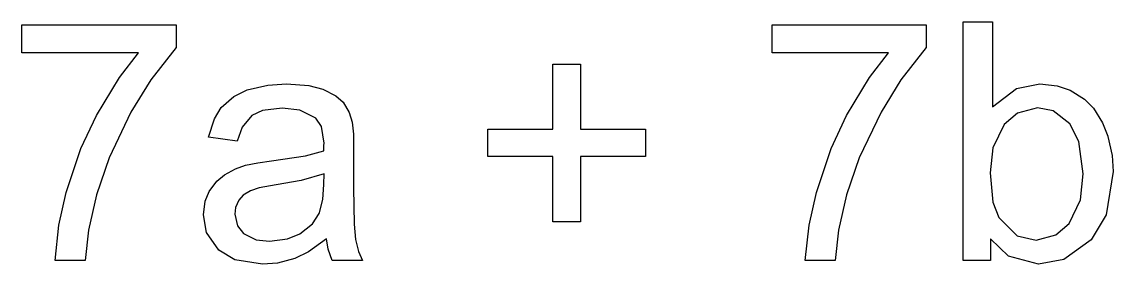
# Model space of a CAD drawing. Header units: millimetres. Extents: x -489 to 574, y -241 to 468.
# Drawn here: x -355.75 to -314.14, y -65.32 to -56.08 of the extents above; entities that cross this region are included whole.
import ezdxf

# ---------------------------------------------------------------- set-up
doc = ezdxf.new("R2010")
doc.units = ezdxf.units.MM
doc.layers.add('01_线宽0.15', color=7, linetype='Continuous')
doc.layers.add('实填充图层01', color=7, linetype='Continuous')

# ---------------------------------------------------------------- blocks, each defined once
blk = doc.blocks.new('图块1006_无名图块')
at = {"layer": '实填充图层01'}
for p, q in [((0.86, 1.229), (-0.107, 0.003)), ((-0.107, 0.003), (-0.86, -1.229))]:
    blk.add_line(p, q, dxfattribs=at)
blk = doc.blocks.new('图块1007_无名图块')
at = {"layer": '实填充图层01'}
for p, q in [((0.659, 1.578), (-0.175, -0.167)), ((-0.175, -0.167), (-0.659, -1.578))]:
    blk.add_line(p, q, dxfattribs=at)
blk = doc.blocks.new('图块1008_无名图块')
at = {"layer": '实填充图层01'}
for p, q in [((0.214, 1.251), (-0.085, -0.096)), ((-0.085, -0.096), (-0.214, -1.251))]:
    blk.add_line(p, q, dxfattribs=at)
blk = doc.blocks.new('图块1009_无名图块')
at = {"layer": '实填充图层01'}
for p, q in [((-0.07, 0.045), (0.21, 1.298)), ((-0.21, -1.298), (-0.07, 0.045))]:
    blk.add_line(p, q, dxfattribs=at)
blk = doc.blocks.new('图块1010_无名图块')
at = {"layer": '实填充图层01'}
for p, q in [((-0.017, 0.203), (0.577, 1.468)), ((-0.577, -1.468), (-0.017, 0.203))]:
    blk.add_line(p, q, dxfattribs=at)
blk = doc.blocks.new('图块1011_无名图块')
at = {"layer": '实填充图层01'}
for p, q in [((0.073, 0.252), (0.8, 1.191)), ((-0.8, -1.191), (0.073, 0.252))]:
    blk.add_line(p, q, dxfattribs=at)
blk = doc.blocks.new('图块1012_无名图块')
at = {"layer": '实填充图层01'}
for p, q in [((0.599, 0.374), (-0.084, -0.121)), ((-0.084, -0.121), (-0.599, -0.374))]:
    blk.add_line(p, q, dxfattribs=at)
blk = doc.blocks.new('图块1013_无名图块')
at = {"layer": '实填充图层01'}
for p, q in [((0.617, 0.109), (-0.053, -0.067)), ((-0.053, -0.067), (-0.617, -0.109))]:
    blk.add_line(p, q, dxfattribs=at)
blk = doc.blocks.new('图块1014_无名图块')
at = {"layer": '实填充图层01'}
for p, q in [((-0.224, -0.099), (-0.835, 0.265)), ((0.835, -0.265), (-0.224, -0.099))]:
    blk.add_line(p, q, dxfattribs=at)
blk = doc.blocks.new('图块1015_无名图块')
at = {"layer": '实填充图层01'}
for p, q in [((-0.179, 0.008), (-0.292, 0.675)), ((0.292, -0.675), (-0.179, 0.008))]:
    blk.add_line(p, q, dxfattribs=at)
blk = doc.blocks.new('图块1016_无名图块')
at = {"layer": '实填充图层01'}
for p, q in [((-0.041, 0.073), (0.11, 0.441)), ((-0.11, -0.441), (-0.041, 0.073))]:
    blk.add_line(p, q, dxfattribs=at)
blk = doc.blocks.new('图块1017_无名图块')
at = {"layer": '实填充图层01'}
for p, q in [((-0.289, -0.32), (0.002, 0.077)), ((0.002, 0.077), (0.289, 0.32))]:
    blk.add_line(p, q, dxfattribs=at)
blk = doc.blocks.new('图块1018_无名图块')
at = {"layer": '实填充图层01'}
for p, q in [((-0.402, -0.183), (0.026, 0.051)), ((0.026, 0.051), (0.402, 0.183))]:
    blk.add_line(p, q, dxfattribs=at)
blk = doc.blocks.new('图块1019_无名图块')
at = {"layer": '实填充图层01'}
for p, q in [((-0.497, -0.084), (-0.022, 0.011)), ((-0.022, 0.011), (0.497, 0.084))]:
    blk.add_line(p, q, dxfattribs=at)
blk = doc.blocks.new('图块1020_无名图块')
at = {"layer": '实填充图层01'}
for p, q in [((-0.997, -0.192), (0.296, 0.007)), ((0.296, 0.007), (0.997, 0.192))]:
    blk.add_line(p, q, dxfattribs=at)
blk = doc.blocks.new('图块1021_无名图块')
at = {"layer": '实填充图层01'}
for p, q in [((-0.003, -0.145), (0.002, 0.059)), ((0.002, 0.059), (0.003, 0.145))]:
    blk.add_line(p, q, dxfattribs=at)
blk = doc.blocks.new('图块1022_无名图块')
at = {"layer": '实填充图层01'}
for p, q in [((0.059, 0.156), (-0.159, 0.479)), ((0.159, -0.479), (0.059, 0.156))]:
    blk.add_line(p, q, dxfattribs=at)
blk = doc.blocks.new('图块1023_无名图块')
at = {"layer": '实填充图层01'}
for p, q in [((0.026, 0.116), (-0.637, 0.188)), ((0.637, -0.188), (0.026, 0.116))]:
    blk.add_line(p, q, dxfattribs=at)
blk = doc.blocks.new('图块1024_无名图块')
at = {"layer": '实填充图层01'}
for p, q in [((-0.173, 0.051), (-0.583, -0.139)), ((0.583, 0.139), (-0.173, 0.051))]:
    blk.add_line(p, q, dxfattribs=at)
blk = doc.blocks.new('图块1025_无名图块')
at = {"layer": '实填充图层01'}
for p, q in [((0.278, 0.49), (-0.082, 0.047)), ((-0.082, 0.047), (-0.278, -0.49))]:
    blk.add_line(p, q, dxfattribs=at)
blk = doc.blocks.new('图块1026_无名图块')
at = {"layer": '实填充图层01'}
for p, q in [((-0.018, 0.135), (0.245, 0.567)), ((-0.245, -0.567), (-0.018, 0.135))]:
    blk.add_line(p, q, dxfattribs=at)
blk = doc.blocks.new('图块1027_无名图块')
at = {"layer": '实填充图层01'}
for p, q in [((-0.495, -0.332), (-0.016, 0.088)), ((-0.016, 0.088), (0.495, 0.332))]:
    blk.add_line(p, q, dxfattribs=at)
blk = doc.blocks.new('图块1028_无名图块')
at = {"layer": '实填充图层01'}
for p, q in [((-0.749, -0.116), (0.039, 0.071)), ((0.039, 0.071), (0.749, 0.116))]:
    blk.add_line(p, q, dxfattribs=at)
blk = doc.blocks.new('图块1029_无名图块')
at = {"layer": '实填充图层01'}
for p, q in [((-0.688, 0.099), (0.16, 0.037)), ((0.16, 0.037), (0.688, -0.099))]:
    blk.add_line(p, q, dxfattribs=at)
blk = doc.blocks.new('图块1030_无名图块')
at = {"layer": '实填充图层01'}
for p, q in [((-0.388, 0.25), (0.116, -0.005)), ((0.116, -0.005), (0.388, -0.25))]:
    blk.add_line(p, q, dxfattribs=at)
blk = doc.blocks.new('图块1031_无名图块')
at = {"layer": '实填充图层01'}
for p, q in [((-0.175, 0.381), (0.057, -0.007)), ((0.057, -0.007), (0.175, -0.381))]:
    blk.add_line(p, q, dxfattribs=at)
blk = doc.blocks.new('图块1032_无名图块')
at = {"layer": '实填充图层01'}
for p, q in [((-0.027, 0.513), (0.017, 0.05)), ((0.017, 0.05), (0.027, -0.513))]:
    blk.add_line(p, q, dxfattribs=at)
blk = doc.blocks.new('图块1033_无名图块')
at = {"layer": '实填充图层01'}
for p, q in [((-0.035, 0.983), (-0.013, -0.398)), ((-0.013, -0.398), (0.035, -0.983))]:
    blk.add_line(p, q, dxfattribs=at)
blk = doc.blocks.new('图块1034_无名图块')
at = {"layer": '实填充图层01'}
for p, q in [((-0.136, 0.398), (-0.017, -0.056)), ((-0.017, -0.056), (0.136, -0.398))]:
    blk.add_line(p, q, dxfattribs=at)
blk = doc.blocks.new('图块1035_无名图块')
at = {"layer": '实填充图层01'}
for p, q in [((-0.043, 0.02), (-0.108, 0.413)), ((0.108, -0.413), (-0.043, 0.02))]:
    blk.add_line(p, q, dxfattribs=at)
blk = doc.blocks.new('图块1036_无名图块')
at = {"layer": '实填充图层01'}
for p, q in [((0.914, 0.21), (0.04, -0.044)), ((0.04, -0.044), (-0.914, -0.21))]:
    blk.add_line(p, q, dxfattribs=at)
blk = doc.blocks.new('图块1037_无名图块')
at = {"layer": '实填充图层01'}
for p, q in [((0.489, 0.111), (-0.159, -0.007)), ((-0.159, -0.007), (-0.489, -0.111))]:
    blk.add_line(p, q, dxfattribs=at)
blk = doc.blocks.new('图块1038_无名图块')
at = {"layer": '实填充图层01'}
for p, q in [((-0.058, 0.006), (-0.22, -0.18)), ((0.22, 0.18), (-0.058, 0.006))]:
    blk.add_line(p, q, dxfattribs=at)
blk = doc.blocks.new('图块1039_无名图块')
at = {"layer": '实填充图层01'}
for p, q in [((0.078, 0.265), (-0.048, -0.018)), ((-0.048, -0.018), (-0.078, -0.265))]:
    blk.add_line(p, q, dxfattribs=at)
blk = doc.blocks.new('图块1040_无名图块')
at = {"layer": '实填充图层01'}
for p, q in [((-0.169, 0.369), (-0.064, -0.08)), ((-0.064, -0.08), (0.169, -0.369))]:
    blk.add_line(p, q, dxfattribs=at)
blk = doc.blocks.new('图块1041_无名图块')
at = {"layer": '实填充图层01'}
for p, q in [((-0.495, 0.148), (-0.017, -0.091)), ((-0.017, -0.091), (0.495, -0.148))]:
    blk.add_line(p, q, dxfattribs=at)
blk = doc.blocks.new('图块1042_无名图块')
at = {"layer": '实填充图层01'}
for p, q in [((0.103, -0.053), (0.575, 0.141)), ((-0.575, -0.141), (0.103, -0.053))]:
    blk.add_line(p, q, dxfattribs=at)
blk = doc.blocks.new('图块1043_无名图块')
at = {"layer": '实填充图层01'}
for p, q in [((0.11, -0.005), (0.369, 0.383)), ((-0.369, -0.383), (0.11, -0.005))]:
    blk.add_line(p, q, dxfattribs=at)
blk = doc.blocks.new('图块1044_无名图块')
at = {"layer": '实填充图层01'}
for p, q in [((0.055, -0.021), (0.09, 0.556)), ((-0.09, -0.556), (0.055, -0.021))]:
    blk.add_line(p, q, dxfattribs=at)
blk = doc.blocks.new('图块1045_无名图块')
at = {"layer": '实填充图层01'}
for p, q in [((0.861, 1.229), (-0.107, 0.003)), ((-0.107, 0.003), (-0.861, -1.229))]:
    blk.add_line(p, q, dxfattribs=at)
blk = doc.blocks.new('图块1046_无名图块')
at = {"layer": '实填充图层01'}
for p, q in [((0.659, 1.578), (-0.175, -0.167)), ((-0.175, -0.167), (-0.659, -1.578))]:
    blk.add_line(p, q, dxfattribs=at)
blk = doc.blocks.new('图块1047_无名图块')
at = {"layer": '实填充图层01'}
for p, q in [((0.214, 1.251), (-0.085, -0.096)), ((-0.085, -0.096), (-0.214, -1.251))]:
    blk.add_line(p, q, dxfattribs=at)
blk = doc.blocks.new('图块1048_无名图块')
at = {"layer": '实填充图层01'}
for p, q in [((-0.069, 0.045), (0.211, 1.298)), ((-0.211, -1.298), (-0.069, 0.045))]:
    blk.add_line(p, q, dxfattribs=at)
blk = doc.blocks.new('图块1049_无名图块')
at = {"layer": '实填充图层01'}
for p, q in [((-0.017, 0.203), (0.577, 1.468)), ((-0.577, -1.468), (-0.017, 0.203))]:
    blk.add_line(p, q, dxfattribs=at)
blk = doc.blocks.new('图块1050_无名图块')
at = {"layer": '实填充图层01'}
for p, q in [((0.072, 0.252), (0.8, 1.191)), ((-0.8, -1.191), (0.072, 0.252))]:
    blk.add_line(p, q, dxfattribs=at)
blk = doc.blocks.new('图块1051_无名图块')
at = {"layer": '实填充图层01'}
for p, q in [((0.012, 0.27), (0.903, 0.441)), ((-0.903, -0.441), (0.012, 0.27))]:
    blk.add_line(p, q, dxfattribs=at)
blk = doc.blocks.new('图块1052_无名图块')
at = {"layer": '实填充图层01'}
for p, q in [((-0.576, 0.122), (0.085, 0.046)), ((0.085, 0.046), (0.576, -0.122))]:
    blk.add_line(p, q, dxfattribs=at)
blk = doc.blocks.new('图块1053_无名图块')
at = {"layer": '实填充图层01'}
for p, q in [((-0.447, 0.344), (0.1, 0.007)), ((0.1, 0.007), (0.447, -0.344))]:
    blk.add_line(p, q, dxfattribs=at)
blk = doc.blocks.new('图块1054_无名图块')
at = {"layer": '实填充图层01'}
for p, q in [((-0.274, 0.534), (0.07, -0.02)), ((0.07, -0.02), (0.274, -0.534))]:
    blk.add_line(p, q, dxfattribs=at)
blk = doc.blocks.new('图块1055_无名图块')
at = {"layer": '实填充图层01'}
for p, q in [((-0.099, 0.668), (0.061, -0.058)), ((0.061, -0.058), (0.099, -0.668))]:
    blk.add_line(p, q, dxfattribs=at)
blk = doc.blocks.new('图块1056_无名图块')
at = {"layer": '实填充图层01'}
for p, q in [((0.418, 1.306), (0.155, -0.346)), ((0.155, -0.346), (-0.418, -1.306))]:
    blk.add_line(p, q, dxfattribs=at)
blk = doc.blocks.new('图块1057_无名图块')
at = {"layer": '实填充图层01'}
for p, q in [((1.004, 0.461), (-0.038, -0.283)), ((-0.038, -0.283), (-1.004, -0.461))]:
    blk.add_line(p, q, dxfattribs=at)
blk = doc.blocks.new('图块1058_无名图块')
at = {"layer": '实填充图层01'}
for p, q in [((-0.233, -0.18), (-0.915, 0.485)), ((0.915, -0.485), (-0.233, -0.18))]:
    blk.add_line(p, q, dxfattribs=at)
blk = doc.blocks.new('图块1059_无名图块')
at = {"layer": '实填充图层01'}
for p, q in [((-0.161, 0.854), (-0.06, -0.264)), ((-0.06, -0.264), (0.161, -0.854))]:
    blk.add_line(p, q, dxfattribs=at)
blk = doc.blocks.new('图块1060_无名图块')
at = {"layer": '实填充图层01'}
for p, q in [((-0.712, 0.431), (-0.006, -0.264)), ((-0.006, -0.264), (0.712, -0.431))]:
    blk.add_line(p, q, dxfattribs=at)
blk = doc.blocks.new('图块1061_无名图块')
at = {"layer": '实填充图层01'}
for p, q in [((0.126, -0.118), (0.632, 0.318)), ((-0.632, -0.318), (0.126, -0.118))]:
    blk.add_line(p, q, dxfattribs=at)
blk = doc.blocks.new('图块1062_无名图块')
at = {"layer": '实填充图层01'}
for p, q in [((0.163, -0.04), (0.267, 0.946)), ((-0.267, -0.946), (0.163, -0.04))]:
    blk.add_line(p, q, dxfattribs=at)
blk = doc.blocks.new('图块1063_无名图块')
at = {"layer": '实填充图层01'}
for p, q in [((0.095, 0.281), (-0.255, 0.95)), ((0.255, -0.95), (0.095, 0.281))]:
    blk.add_line(p, q, dxfattribs=at)
blk = doc.blocks.new('图块1064_无名图块')
at = {"layer": '实填充图层01'}
for p, q in [((-0.022, 0.188), (-0.618, 0.307)), ((0.618, -0.307), (-0.022, 0.188))]:
    blk.add_line(p, q, dxfattribs=at)
blk = doc.blocks.new('图块1065_无名图块')
at = {"layer": '实填充图层01'}
for p, q in [((-0.126, 0.118), (-0.632, -0.317)), ((0.632, 0.317), (-0.126, 0.118))]:
    blk.add_line(p, q, dxfattribs=at)
blk = doc.blocks.new('图块1066_无名图块')
at = {"layer": '实填充图层01'}
for p, q in [((0.267, 0.919), (-0.163, 0.03)), ((-0.163, 0.03), (-0.267, -0.919))]:
    blk.add_line(p, q, dxfattribs=at)
blk = doc.blocks.new('图块1067_无名图块')
at = {"layer": '实填充图层01'}
for p, q in [((0.86, 1.229), (-0.107, 0.003)), ((-0.107, 0.003), (-0.86, -1.229))]:
    blk.add_line(p, q, dxfattribs=at)
blk = doc.blocks.new('图块1068_无名图块')
at = {"layer": '实填充图层01'}
for p, q in [((0.659, 1.578), (-0.175, -0.167)), ((-0.175, -0.167), (-0.659, -1.578))]:
    blk.add_line(p, q, dxfattribs=at)
blk = doc.blocks.new('图块1069_无名图块')
at = {"layer": '实填充图层01'}
for p, q in [((0.214, 1.251), (-0.085, -0.096)), ((-0.085, -0.096), (-0.214, -1.251))]:
    blk.add_line(p, q, dxfattribs=at)
blk = doc.blocks.new('图块1070_无名图块')
at = {"layer": '实填充图层01'}
for p, q in [((-0.07, 0.045), (0.21, 1.298)), ((-0.21, -1.298), (-0.07, 0.045))]:
    blk.add_line(p, q, dxfattribs=at)
blk = doc.blocks.new('图块1071_无名图块')
at = {"layer": '实填充图层01'}
for p, q in [((-0.017, 0.203), (0.577, 1.468)), ((-0.577, -1.468), (-0.017, 0.203))]:
    blk.add_line(p, q, dxfattribs=at)
blk = doc.blocks.new('图块1072_无名图块')
at = {"layer": '实填充图层01'}
for p, q in [((0.073, 0.252), (0.8, 1.191)), ((-0.8, -1.191), (0.073, 0.252))]:
    blk.add_line(p, q, dxfattribs=at)
blk = doc.blocks.new('图块1073_无名图块')
at = {"layer": '实填充图层01'}
for p, q in [((0.599, 0.374), (-0.084, -0.121)), ((-0.084, -0.121), (-0.599, -0.374))]:
    blk.add_line(p, q, dxfattribs=at)
blk = doc.blocks.new('图块1074_无名图块')
at = {"layer": '实填充图层01'}
for p, q in [((0.617, 0.109), (-0.053, -0.067)), ((-0.053, -0.067), (-0.617, -0.109))]:
    blk.add_line(p, q, dxfattribs=at)
blk = doc.blocks.new('图块1075_无名图块')
at = {"layer": '实填充图层01'}
for p, q in [((-0.224, -0.099), (-0.835, 0.265)), ((0.835, -0.265), (-0.224, -0.099))]:
    blk.add_line(p, q, dxfattribs=at)
blk = doc.blocks.new('图块1076_无名图块')
at = {"layer": '实填充图层01'}
for p, q in [((-0.179, 0.008), (-0.292, 0.675)), ((0.292, -0.675), (-0.179, 0.008))]:
    blk.add_line(p, q, dxfattribs=at)
blk = doc.blocks.new('图块1077_无名图块')
at = {"layer": '实填充图层01'}
for p, q in [((-0.041, 0.073), (0.11, 0.441)), ((-0.11, -0.441), (-0.041, 0.073))]:
    blk.add_line(p, q, dxfattribs=at)
blk = doc.blocks.new('图块1078_无名图块')
at = {"layer": '实填充图层01'}
for p, q in [((-0.289, -0.32), (0.002, 0.077)), ((0.002, 0.077), (0.289, 0.32))]:
    blk.add_line(p, q, dxfattribs=at)
blk = doc.blocks.new('图块1079_无名图块')
at = {"layer": '实填充图层01'}
for p, q in [((-0.402, -0.183), (0.026, 0.051)), ((0.026, 0.051), (0.402, 0.183))]:
    blk.add_line(p, q, dxfattribs=at)
blk = doc.blocks.new('图块1080_无名图块')
at = {"layer": '实填充图层01'}
for p, q in [((-0.497, -0.084), (-0.022, 0.011)), ((-0.022, 0.011), (0.497, 0.084))]:
    blk.add_line(p, q, dxfattribs=at)
blk = doc.blocks.new('图块1081_无名图块')
at = {"layer": '实填充图层01'}
for p, q in [((-0.997, -0.192), (0.296, 0.007)), ((0.296, 0.007), (0.997, 0.192))]:
    blk.add_line(p, q, dxfattribs=at)
blk = doc.blocks.new('图块1082_无名图块')
at = {"layer": '实填充图层01'}
for p, q in [((-0.003, -0.145), (0.002, 0.059)), ((0.002, 0.059), (0.003, 0.145))]:
    blk.add_line(p, q, dxfattribs=at)
blk = doc.blocks.new('图块1083_无名图块')
at = {"layer": '实填充图层01'}
for p, q in [((0.059, 0.156), (-0.159, 0.479)), ((0.159, -0.479), (0.059, 0.156))]:
    blk.add_line(p, q, dxfattribs=at)
blk = doc.blocks.new('图块1084_无名图块')
at = {"layer": '实填充图层01'}
for p, q in [((0.026, 0.116), (-0.637, 0.188)), ((0.637, -0.188), (0.026, 0.116))]:
    blk.add_line(p, q, dxfattribs=at)
blk = doc.blocks.new('图块1085_无名图块')
at = {"layer": '实填充图层01'}
for p, q in [((-0.173, 0.051), (-0.583, -0.139)), ((0.583, 0.139), (-0.173, 0.051))]:
    blk.add_line(p, q, dxfattribs=at)
blk = doc.blocks.new('图块1086_无名图块')
at = {"layer": '实填充图层01'}
for p, q in [((0.278, 0.49), (-0.082, 0.047)), ((-0.082, 0.047), (-0.278, -0.49))]:
    blk.add_line(p, q, dxfattribs=at)
blk = doc.blocks.new('图块1087_无名图块')
at = {"layer": '实填充图层01'}
for p, q in [((-0.018, 0.135), (0.245, 0.567)), ((-0.245, -0.567), (-0.018, 0.135))]:
    blk.add_line(p, q, dxfattribs=at)
blk = doc.blocks.new('图块1088_无名图块')
at = {"layer": '实填充图层01'}
for p, q in [((-0.495, -0.332), (-0.016, 0.088)), ((-0.016, 0.088), (0.495, 0.332))]:
    blk.add_line(p, q, dxfattribs=at)
blk = doc.blocks.new('图块1089_无名图块')
at = {"layer": '实填充图层01'}
for p, q in [((-0.749, -0.116), (0.039, 0.071)), ((0.039, 0.071), (0.749, 0.116))]:
    blk.add_line(p, q, dxfattribs=at)
blk = doc.blocks.new('图块1090_无名图块')
at = {"layer": '实填充图层01'}
for p, q in [((-0.688, 0.099), (0.16, 0.037)), ((0.16, 0.037), (0.688, -0.099))]:
    blk.add_line(p, q, dxfattribs=at)
blk = doc.blocks.new('图块1091_无名图块')
at = {"layer": '实填充图层01'}
for p, q in [((-0.388, 0.25), (0.116, -0.005)), ((0.116, -0.005), (0.388, -0.25))]:
    blk.add_line(p, q, dxfattribs=at)
blk = doc.blocks.new('图块1092_无名图块')
at = {"layer": '实填充图层01'}
for p, q in [((-0.175, 0.381), (0.057, -0.007)), ((0.057, -0.007), (0.175, -0.381))]:
    blk.add_line(p, q, dxfattribs=at)
blk = doc.blocks.new('图块1093_无名图块')
at = {"layer": '实填充图层01'}
for p, q in [((-0.027, 0.513), (0.017, 0.05)), ((0.017, 0.05), (0.027, -0.513))]:
    blk.add_line(p, q, dxfattribs=at)
blk = doc.blocks.new('图块1094_无名图块')
at = {"layer": '实填充图层01'}
for p, q in [((-0.035, 0.983), (-0.013, -0.398)), ((-0.013, -0.398), (0.035, -0.983))]:
    blk.add_line(p, q, dxfattribs=at)
blk = doc.blocks.new('图块1095_无名图块')
at = {"layer": '实填充图层01'}
for p, q in [((-0.136, 0.398), (-0.017, -0.056)), ((-0.017, -0.056), (0.136, -0.398))]:
    blk.add_line(p, q, dxfattribs=at)
blk = doc.blocks.new('图块1096_无名图块')
at = {"layer": '实填充图层01'}
for p, q in [((-0.043, 0.02), (-0.108, 0.413)), ((0.108, -0.413), (-0.043, 0.02))]:
    blk.add_line(p, q, dxfattribs=at)
blk = doc.blocks.new('图块1097_无名图块')
at = {"layer": '实填充图层01'}
for p, q in [((0.914, 0.21), (0.04, -0.044)), ((0.04, -0.044), (-0.914, -0.21))]:
    blk.add_line(p, q, dxfattribs=at)
blk = doc.blocks.new('图块1098_无名图块')
at = {"layer": '实填充图层01'}
for p, q in [((0.489, 0.111), (-0.159, -0.007)), ((-0.159, -0.007), (-0.489, -0.111))]:
    blk.add_line(p, q, dxfattribs=at)
blk = doc.blocks.new('图块1099_无名图块')
at = {"layer": '实填充图层01'}
for p, q in [((-0.058, 0.006), (-0.22, -0.18)), ((0.22, 0.18), (-0.058, 0.006))]:
    blk.add_line(p, q, dxfattribs=at)
blk = doc.blocks.new('图块1100_无名图块')
at = {"layer": '实填充图层01'}
for p, q in [((0.078, 0.265), (-0.048, -0.018)), ((-0.048, -0.018), (-0.078, -0.265))]:
    blk.add_line(p, q, dxfattribs=at)
blk = doc.blocks.new('图块1101_无名图块')
at = {"layer": '实填充图层01'}
for p, q in [((-0.169, 0.369), (-0.064, -0.08)), ((-0.064, -0.08), (0.169, -0.369))]:
    blk.add_line(p, q, dxfattribs=at)
blk = doc.blocks.new('图块1102_无名图块')
at = {"layer": '实填充图层01'}
for p, q in [((-0.495, 0.148), (-0.017, -0.091)), ((-0.017, -0.091), (0.495, -0.148))]:
    blk.add_line(p, q, dxfattribs=at)
blk = doc.blocks.new('图块1103_无名图块')
at = {"layer": '实填充图层01'}
for p, q in [((0.103, -0.053), (0.575, 0.141)), ((-0.575, -0.141), (0.103, -0.053))]:
    blk.add_line(p, q, dxfattribs=at)
blk = doc.blocks.new('图块1104_无名图块')
at = {"layer": '实填充图层01'}
for p, q in [((0.11, -0.005), (0.369, 0.383)), ((-0.369, -0.383), (0.11, -0.005))]:
    blk.add_line(p, q, dxfattribs=at)
blk = doc.blocks.new('图块1105_无名图块')
at = {"layer": '实填充图层01'}
for p, q in [((0.055, -0.021), (0.09, 0.556)), ((-0.09, -0.556), (0.055, -0.021))]:
    blk.add_line(p, q, dxfattribs=at)
blk = doc.blocks.new('图块1106_无名图块')
at = {"layer": '实填充图层01'}
for p, q in [((0.861, 1.229), (-0.107, 0.003)), ((-0.107, 0.003), (-0.861, -1.229))]:
    blk.add_line(p, q, dxfattribs=at)
blk = doc.blocks.new('图块1107_无名图块')
at = {"layer": '实填充图层01'}
for p, q in [((0.659, 1.578), (-0.175, -0.167)), ((-0.175, -0.167), (-0.659, -1.578))]:
    blk.add_line(p, q, dxfattribs=at)
blk = doc.blocks.new('图块1108_无名图块')
at = {"layer": '实填充图层01'}
for p, q in [((0.214, 1.251), (-0.085, -0.096)), ((-0.085, -0.096), (-0.214, -1.251))]:
    blk.add_line(p, q, dxfattribs=at)
blk = doc.blocks.new('图块1109_无名图块')
at = {"layer": '实填充图层01'}
for p, q in [((-0.069, 0.045), (0.211, 1.298)), ((-0.211, -1.298), (-0.069, 0.045))]:
    blk.add_line(p, q, dxfattribs=at)
blk = doc.blocks.new('图块1110_无名图块')
at = {"layer": '实填充图层01'}
for p, q in [((-0.017, 0.203), (0.577, 1.468)), ((-0.577, -1.468), (-0.017, 0.203))]:
    blk.add_line(p, q, dxfattribs=at)
blk = doc.blocks.new('图块1111_无名图块')
at = {"layer": '实填充图层01'}
for p, q in [((0.072, 0.252), (0.8, 1.191)), ((-0.8, -1.191), (0.072, 0.252))]:
    blk.add_line(p, q, dxfattribs=at)
blk = doc.blocks.new('图块1112_无名图块')
at = {"layer": '实填充图层01'}
for p, q in [((0.012, 0.27), (0.903, 0.441)), ((-0.903, -0.441), (0.012, 0.27))]:
    blk.add_line(p, q, dxfattribs=at)
blk = doc.blocks.new('图块1113_无名图块')
at = {"layer": '实填充图层01'}
for p, q in [((-0.576, 0.122), (0.085, 0.046)), ((0.085, 0.046), (0.576, -0.122))]:
    blk.add_line(p, q, dxfattribs=at)
blk = doc.blocks.new('图块1114_无名图块')
at = {"layer": '实填充图层01'}
for p, q in [((-0.447, 0.344), (0.1, 0.007)), ((0.1, 0.007), (0.447, -0.344))]:
    blk.add_line(p, q, dxfattribs=at)
blk = doc.blocks.new('图块1115_无名图块')
at = {"layer": '实填充图层01'}
for p, q in [((-0.274, 0.534), (0.07, -0.02)), ((0.07, -0.02), (0.274, -0.534))]:
    blk.add_line(p, q, dxfattribs=at)
blk = doc.blocks.new('图块1116_无名图块')
at = {"layer": '实填充图层01'}
for p, q in [((-0.099, 0.668), (0.061, -0.058)), ((0.061, -0.058), (0.099, -0.668))]:
    blk.add_line(p, q, dxfattribs=at)
blk = doc.blocks.new('图块1117_无名图块')
at = {"layer": '实填充图层01'}
for p, q in [((0.418, 1.306), (0.155, -0.346)), ((0.155, -0.346), (-0.418, -1.306))]:
    blk.add_line(p, q, dxfattribs=at)
blk = doc.blocks.new('图块1118_无名图块')
at = {"layer": '实填充图层01'}
for p, q in [((1.004, 0.461), (-0.038, -0.283)), ((-0.038, -0.283), (-1.004, -0.461))]:
    blk.add_line(p, q, dxfattribs=at)
blk = doc.blocks.new('图块1119_无名图块')
at = {"layer": '实填充图层01'}
for p, q in [((-0.233, -0.18), (-0.915, 0.485)), ((0.915, -0.485), (-0.233, -0.18))]:
    blk.add_line(p, q, dxfattribs=at)
blk = doc.blocks.new('图块1120_无名图块')
at = {"layer": '实填充图层01'}
for p, q in [((-0.161, 0.854), (-0.06, -0.264)), ((-0.06, -0.264), (0.161, -0.854))]:
    blk.add_line(p, q, dxfattribs=at)
blk = doc.blocks.new('图块1121_无名图块')
at = {"layer": '实填充图层01'}
for p, q in [((-0.712, 0.431), (-0.006, -0.264)), ((-0.006, -0.264), (0.712, -0.431))]:
    blk.add_line(p, q, dxfattribs=at)
blk = doc.blocks.new('图块1122_无名图块')
at = {"layer": '实填充图层01'}
for p, q in [((0.126, -0.118), (0.632, 0.318)), ((-0.632, -0.318), (0.126, -0.118))]:
    blk.add_line(p, q, dxfattribs=at)
blk = doc.blocks.new('图块1123_无名图块')
at = {"layer": '实填充图层01'}
for p, q in [((0.163, -0.04), (0.267, 0.946)), ((-0.267, -0.946), (0.163, -0.04))]:
    blk.add_line(p, q, dxfattribs=at)
blk = doc.blocks.new('图块1124_无名图块')
at = {"layer": '实填充图层01'}
for p, q in [((0.095, 0.281), (-0.255, 0.95)), ((0.255, -0.95), (0.095, 0.281))]:
    blk.add_line(p, q, dxfattribs=at)
blk = doc.blocks.new('图块1125_无名图块')
at = {"layer": '实填充图层01'}
for p, q in [((-0.022, 0.188), (-0.618, 0.307)), ((0.618, -0.307), (-0.022, 0.188))]:
    blk.add_line(p, q, dxfattribs=at)
blk = doc.blocks.new('图块1126_无名图块')
at = {"layer": '实填充图层01'}
for p, q in [((-0.126, 0.118), (-0.632, -0.317)), ((0.632, 0.317), (-0.126, 0.118))]:
    blk.add_line(p, q, dxfattribs=at)
blk = doc.blocks.new('图块1127_无名图块')
at = {"layer": '实填充图层01'}
for p, q in [((0.267, 0.919), (-0.163, 0.03)), ((-0.163, 0.03), (-0.267, -0.919))]:
    blk.add_line(p, q, dxfattribs=at)

msp = doc.modelspace()

# ---------------------------------------------------------------- linework, layer by layer
at = {"layer": '01_线宽0.15'}
for p, q in [((-319.856, -65.177), (-319.856, -56.083)), ((-319.856, -56.083), (-318.739, -56.083)), ((-319.856, -65.177), (-319.856, -56.083)), ((-319.856, -56.083), (-318.739, -56.083)), ((-318.739, -56.083), (-318.739, -59.328)), ((-318.739, -56.083), (-318.739, -59.328)), ((-355.749, -57.264), (-355.749, -56.198)), ((-355.749, -56.198), (-349.869, -56.198)), ((-355.749, -57.264), (-355.749, -56.198)), ((-355.749, -56.198), (-349.869, -56.198)), ((-349.869, -56.198), (-349.869, -57.061)), ((-349.869, -56.198), (-349.869, -57.061)), ((-327.148, -57.264), (-327.148, -56.198)), ((-327.148, -56.198), (-321.268, -56.198)), ((-327.148, -57.264), (-327.148, -56.198)), ((-327.148, -56.198), (-321.268, -56.198)), ((-321.268, -56.198), (-321.268, -57.061)), ((-321.268, -56.198), (-321.268, -57.061)), ((-351.304, -57.264), (-355.749, -57.264)), ((-351.304, -57.264), (-355.749, -57.264)), ((-322.703, -57.264), (-327.148, -57.264)), ((-322.703, -57.264), (-327.148, -57.264)), ((-335.503, -60.173), (-335.503, -57.696)), ((-335.503, -57.696), (-334.449, -57.696)), ((-335.503, -60.173), (-335.503, -57.696)), ((-335.503, -57.696), (-334.449, -57.696)), ((-334.449, -57.696), (-334.449, -60.173)), ((-334.449, -57.696), (-334.449, -60.173)), ((-337.979, -61.214), (-337.979, -60.173)), ((-337.979, -60.173), (-335.503, -60.173)), ((-337.979, -61.214), (-337.979, -60.173)), ((-337.979, -60.173), (-335.503, -60.173)), ((-334.449, -60.173), (-331.972, -60.173)), ((-334.449, -60.173), (-331.972, -60.173)), ((-331.972, -60.173), (-331.972, -61.214)), ((-331.972, -60.173), (-331.972, -61.214)), ((-347.542, -60.63), (-348.635, -60.477)), ((-347.542, -60.63), (-348.635, -60.477)), ((-343.098, -60.933), (-343.098, -62.414)), ((-343.098, -60.933), (-343.098, -62.414)), ((-335.503, -61.214), (-337.979, -61.214)), ((-335.503, -61.214), (-337.979, -61.214)), ((-335.503, -63.703), (-335.503, -61.214)), ((-335.503, -63.703), (-335.503, -61.214)), ((-331.972, -61.214), (-334.449, -61.214)), ((-334.449, -61.214), (-334.449, -63.703)), ((-331.972, -61.214), (-334.449, -61.214)), ((-334.449, -61.214), (-334.449, -63.703)), ((-344.234, -62.281), (-344.228, -61.874)), ((-344.234, -62.281), (-344.228, -61.874)), ((-334.449, -63.703), (-335.503, -63.703)), ((-334.449, -63.703), (-335.503, -63.703)), ((-318.815, -64.347), (-318.815, -65.177)), ((-318.815, -64.347), (-318.815, -65.177)), ((-353.336, -65.177), (-354.479, -65.177)), ((-353.336, -65.177), (-354.479, -65.177)), ((-342.755, -65.177), (-343.923, -65.177)), ((-342.755, -65.177), (-343.923, -65.177)), ((-324.735, -65.177), (-325.878, -65.177)), ((-324.735, -65.177), (-325.878, -65.177)), ((-318.815, -65.177), (-319.856, -65.177)), ((-318.815, -65.177), (-319.856, -65.177))]:
    msp.add_line(p, q, dxfattribs=at)

# ---------------------------------------------------------------- block references
for name, p in [('图块1011_无名图块', (-352.104, -58.455)), ('图块1072_无名图块', (-352.104, -58.455)), ('图块1006_无名图块', (-350.729, -58.29)), ('图块1067_无名图块', (-350.729, -58.29)), ('图块1050_无名图块', (-323.503, -58.455)), ('图块1111_无名图块', (-323.503, -58.455)), ('图块1045_无名图块', (-322.129, -58.29)), ('图块1106_无名图块', (-322.129, -58.29)), ('图块1028_无名图块', (-346.404, -58.562)), ('图块1089_无名图块', (-346.404, -58.562)), ('图块1029_无名图块', (-344.966, -58.545)), ('图块1090_无名图块', (-344.966, -58.545)), ('图块1030_无名图块', (-343.89, -58.894)), ('图块1091_无名图块', (-343.89, -58.894)), ('图块1051_无名图块', (-317.836, -58.887)), ('图块1112_无名图块', (-317.836, -58.887)), ('图块1052_无名图块', (-316.358, -58.567)), ('图块1113_无名图块', (-316.358, -58.567)), ('图块1027_无名图块', (-347.648, -59.011)), ('图块1088_无名图块', (-347.648, -59.011)), ('图块1053_无名图块', (-315.335, -59.033)), ('图块1114_无名图块', (-315.335, -59.033)), ('图块1026_无名图块', (-348.389, -59.91)), ('图块1087_无名图块', (-348.389, -59.91)), ('图块1024_无名图块', (-346.403, -59.511)), ('图块1085_无名图块', (-346.403, -59.511)), ('图块1023_无名图块', (-345.182, -59.561)), ('图块1084_无名图块', (-345.182, -59.561)), ('图块1031_无名图块', (-343.327, -59.525)), ('图块1092_无名图块', (-343.327, -59.525)), ('图块1065_无名图块', (-317.663, -59.677)), ('图块1126_无名图块', (-317.663, -59.677)), ('图块1064_无名图块', (-316.413, -59.667)), ('图块1125_无名图块', (-316.413, -59.667)), ('图块1054_无名图块', (-314.614, -59.911)), ('图块1115_无名图块', (-314.614, -59.911)), ('图块1010_无名图块', (-353.481, -61.114)), ('图块1071_无名图块', (-353.481, -61.114)), ('图块1007_无名图块', (-352.249, -61.097)), ('图块1068_无名图块', (-352.249, -61.097)), ('图块1025_无名图块', (-347.264, -60.14)), ('图块1086_无名图块', (-347.264, -60.14)), ('图块1022_无名图块', (-344.387, -60.229)), ('图块1083_无名图块', (-344.387, -60.229)), ('图块1032_无名图块', (-343.125, -60.419)), ('图块1093_无名图块', (-343.125, -60.419)), ('图块1049_无名图块', (-324.88, -61.114)), ('图块1110_无名图块', (-324.88, -61.114)), ('图块1046_无名图块', (-323.648, -61.097)), ('图块1107_无名图块', (-323.648, -61.097)), ('图块1066_无名图块', (-318.561, -60.914)), ('图块1127_无名图块', (-318.561, -60.914)), ('图块1063_无名图块', (-315.54, -60.924)), ('图块1124_无名图块', (-315.54, -60.924)), ('图块1021_无名图块', (-344.231, -60.853)), ('图块1082_无名图块', (-344.231, -60.853)), ('图块1055_无名图块', (-314.241, -61.114)), ('图块1116_无名图块', (-314.241, -61.114)), ('图块1020_无名图块', (-345.231, -61.19)), ('图块1081_无名图块', (-345.231, -61.19)), ('图块1018_无名图块', (-347.625, -61.732)), ('图块1079_无名图块', (-347.625, -61.732)), ('图块1019_无名图块', (-346.725, -61.465)), ('图块1080_无名图块', (-346.725, -61.465)), ('图块1017_无名图块', (-348.316, -62.234)), ('图块1078_无名图块', (-348.316, -62.234)), ('图块1036_无名图块', (-345.142, -62.084)), ('图块1097_无名图块', (-345.142, -62.084)), ('图块1059_无名图块', (-318.667, -62.686)), ('图块1120_无名图块', (-318.667, -62.686)), ('图块1062_无名图块', (-315.551, -62.821)), ('图块1123_无名图块', (-315.551, -62.821)), ('图块1056_无名图块', (-314.559, -63.087)), ('图块1117_无名图块', (-314.559, -63.087)), ('图块1037_无名图块', (-346.545, -62.405)), ('图块1098_无名图块', (-346.545, -62.405)), ('图块1044_无名图块', (-344.324, -62.837)), ('图块1105_无名图块', (-344.324, -62.837)), ('图块1009_无名图块', (-354.268, -63.879)), ('图块1070_无名图块', (-354.268, -63.879)), ('图块1008_无名图块', (-353.122, -63.926)), ('图块1069_无名图块', (-353.122, -63.926)), ('图块1016_无名图块', (-348.715, -62.995)), ('图块1077_无名图块', (-348.715, -62.995)), ('图块1038_无名图块', (-347.255, -62.696)), ('图块1099_无名图块', (-347.255, -62.696)), ('图块1033_无名图块', (-343.063, -63.397)), ('图块1094_无名图块', (-343.063, -63.397)), ('图块1048_无名图块', (-325.668, -63.879)), ('图块1109_无名图块', (-325.668, -63.879)), ('图块1047_无名图块', (-324.522, -63.926)), ('图块1108_无名图块', (-324.522, -63.926)), ('图块1039_无名图块', (-347.553, -63.14)), ('图块1100_无名图块', (-347.553, -63.14)), ('图块1015_无名图块', (-348.533, -64.112)), ('图块1076_无名图块', (-348.533, -64.112)), ('图块1040_无名图块', (-347.462, -63.774)), ('图块1101_无名图块', (-347.462, -63.774)), ('图块1043_无名图块', (-344.783, -63.775)), ('图块1104_无名图块', (-344.783, -63.775)), ('图块1060_无名图块', (-317.794, -63.971)), ('图块1121_无名图块', (-317.794, -63.971)), ('图块1061_无名图块', (-316.45, -64.084)), ('图块1122_无名图块', (-316.45, -64.084)), ('图块1041_无名图块', (-346.797, -64.292)), ('图块1102_无名图块', (-346.797, -64.292)), ('图块1042_无名图块', (-345.727, -64.299)), ('图块1103_无名图块', (-345.727, -64.299)), ('图块1012_无名图块', (-344.738, -64.725)), ('图块1073_无名图块', (-344.738, -64.725)), ('图块1035_无名图块', (-344.031, -64.764)), ('图块1096_无名图块', (-344.031, -64.764)), ('图块1034_无名图块', (-342.891, -64.779)), ('图块1095_无名图块', (-342.891, -64.779)), ('图块1058_无名图块', (-317.901, -64.832)), ('图块1119_无名图块', (-317.901, -64.832)), ('图块1057_无名图块', (-315.982, -64.855)), ('图块1118_无名图块', (-315.982, -64.855)), ('图块1014_无名图块', (-347.406, -65.052)), ('图块1075_无名图块', (-347.406, -65.052)), ('图块1013_无名图块', (-345.954, -65.207)), ('图块1074_无名图块', (-345.954, -65.207))]:
    msp.add_blockref(name, p)

doc.saveas('drawing.dxf')
